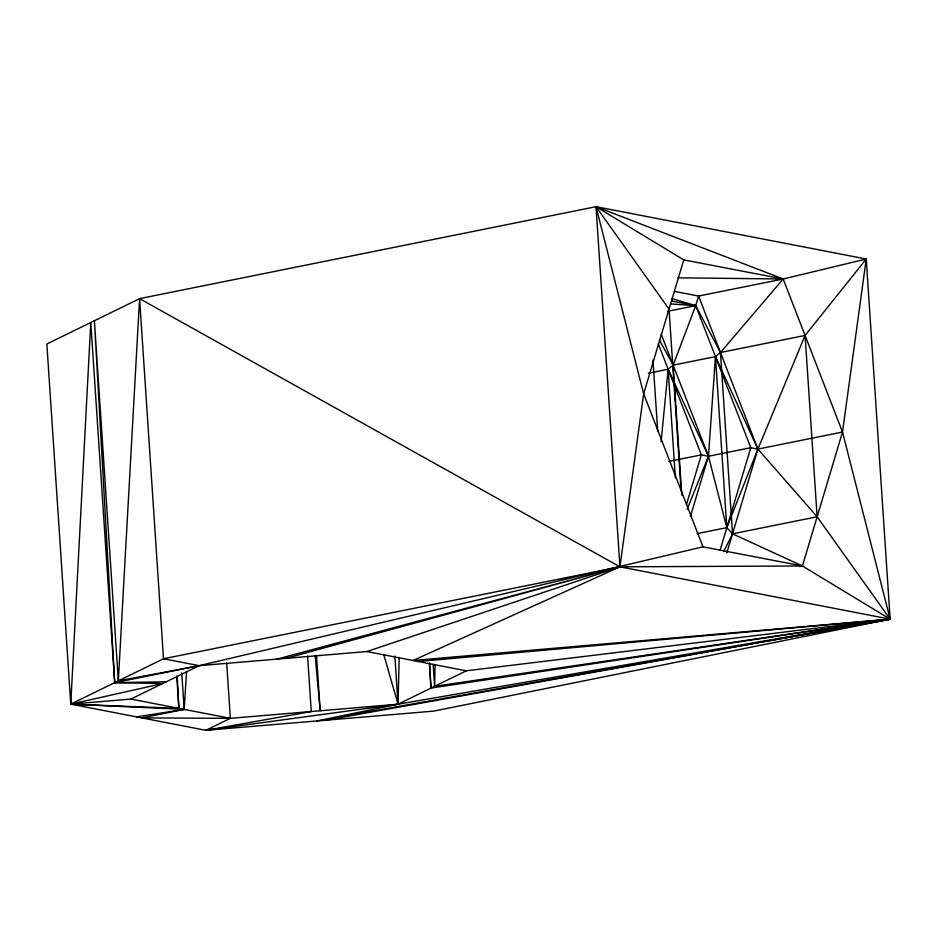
<?xml version="1.0" encoding="UTF-8"?>
<svg xmlns="http://www.w3.org/2000/svg" width="937" height="937" viewBox="0 0 937 937"><rect width="100%" height="100%" fill="white"/><g stroke="black" fill="none" stroke-linecap="round" stroke-linejoin="round"><path stroke-width="1.41" d="M799.542 566.545L802.412 565.971L842.515 432.039L866.233 259.022L783.191 279.003L720.459 352.499L715.458 356.61L757.904 449.092L817.134 516.779L890.15 619.17L413.041 660.491L619.943 566.826L596.014 206.69L783.191 279.003L842.515 432.039L890.15 619.17L433.714 711.113L205.871 730.31L70.767 704.144L46.85 344.008L139.578 298.634L596.014 206.69L866.233 259.022L890.15 619.17L434.616 686.317L435.073 664.392M399.174 657.54L398.049 704.202L316.87 720.963L890.15 619.17L802.412 565.971L732.523 533.821L726.831 527.648L708.466 456.237L661.194 334.286M186.58 671.501L184.179 709.391L70.767 704.144L162.605 683.565L114.701 682.651L90.784 322.504L70.767 704.144L163.506 658.77L619.943 566.826L802.412 565.971L702.973 546.845L199.159 665.68L118.331 680.871L139.578 298.634L619.943 566.826L890.15 619.17L325.771 720.213M648.404 373.231L668.151 369.248L673.153 365.137L715.458 356.61L708.466 456.237L690.405 516.545M661.135 441.667L668.151 369.248L708.466 456.237L687.184 509.213M702.973 546.845L643.649 393.809L596.014 206.69L683.764 259.889L643.649 393.809L619.943 566.826L366.859 651.543L199.159 665.68L114.701 682.651L94.403 320.735L118.331 680.871M686.458 504.528L701.333 454.867L658.301 343.844M720.19 549.843L750.771 447.722L695.711 305.649L698.58 296.045L783.191 279.003L683.764 259.889M726.796 552.947L757.904 449.092L805.082 335.446L866.233 259.022M681.796 495.134L673.153 365.137L695.711 305.649L671.911 298.575M697.222 533.61L726.831 527.648L757.904 449.092L698.58 296.045L674.429 291.407M723.669 551.659L732.523 533.821L720.459 352.499L695.711 305.649L671.56 301.011M177.222 676.256L178.897 708.372L70.767 704.144L130.911 699.072L199.159 665.68L163.506 658.77L139.578 298.634M429.345 663.302L430.985 688.086L890.15 619.17L466.31 670.81L398.049 704.202L205.871 730.31L230.35 718.339L398.049 704.202L890.15 619.17L418.324 661.51M285.949 658.36L619.943 566.826L277.036 659.109M667.495 311.33L695.711 305.649L671.103 303.963M720.459 352.499L805.082 335.446L817.134 516.779L732.523 533.821M668.901 461.402L701.333 454.867L708.466 456.237L750.771 447.722L757.904 449.092L842.515 432.039M181.755 672.942L184.179 709.391L141.874 717.918L230.35 718.339L226.672 662.927M205.871 730.31L311.271 711.523L307.594 656.111M136.591 716.899L184.179 709.391M114.701 682.651L166.224 681.796M678.025 277.82L783.191 279.003M799.484 565.936L802.412 565.971M366.859 651.543L466.31 670.81M130.911 699.072L230.35 718.339M596.014 206.69L669.03 309.069L681.094 490.402M659.437 340.072L673.153 365.137M383.912 655.092L398.049 704.202L394.852 656.087M315.137 655.478L320.185 710.773L316.507 655.361M715.458 356.61L726.831 527.648M668.151 369.248L675.366 477.87M652.96 360.136L657.727 431.407M433.163 664.438L434.616 686.317M176.765 676.291L178.897 708.372M429.603 663.279L430.985 688.086"/></g></svg>
